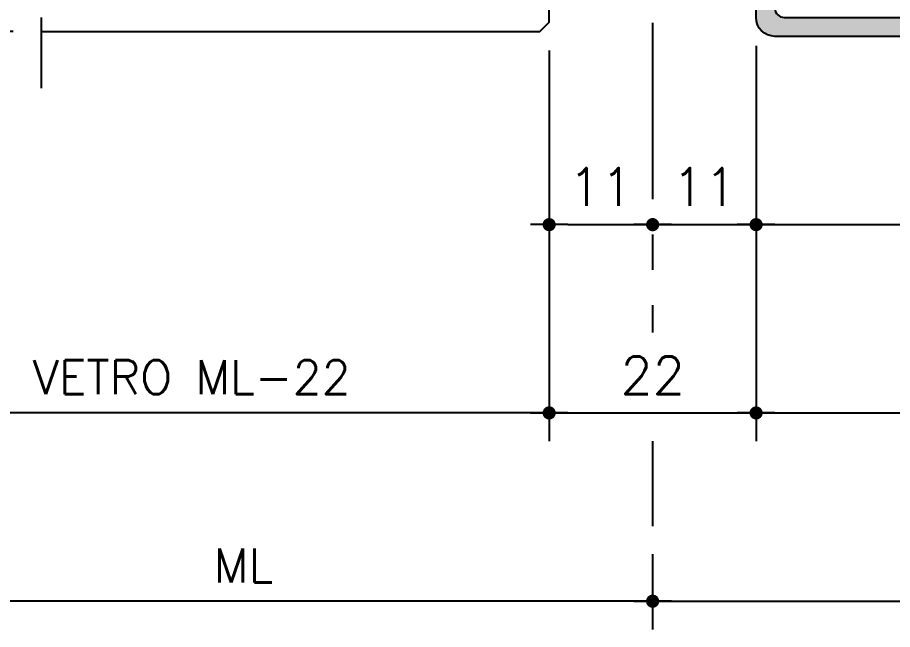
# Model space of a CAD drawing. Extents: x 0 to 1130, y -960 to 577.
# Drawn here: x 274.04 to 320.55, y -168.75 to -136.25 of the extents above; entities that cross this region are included whole.
import ezdxf

# ---------------------------------------------------------------- set-up
doc = ezdxf.new("R2010")
doc.units = 0
doc.header["$LTSCALE"] = 7.5
doc.header["$MEASUREMENT"] = 0
doc.linetypes.add('CENTER', pattern=[2, 1.25, -0.25, 0.25, -0.25])
doc.layers.get('0').update_dxf_attribs({"linetype": 'CONTINUOUS'})
doc.layers.get('DEFPOINTS').update_dxf_attribs({"linetype": 'CONTINUOUS'})
for name, color, linetype in [('ASSI', 1, 'CENTER'), ('FILL', 8, 'CONTINUOUS'), ('GROSSA', 4, 'CONTINUOUS'), ('QUOTE', 254, 'CONTINUOUS'), ('VETRO', 6, 'CONTINUOUS')]:
    doc.layers.add(name, color=color, linetype=linetype)
doc.styles.get("Standard").update_dxf_attribs({"font": 'romans.shx'})
doc.dimstyles.new('SCALA_1-2$0', dxfattribs={"dimtxt": 2, "dimasz": 1, "dimexe": 1.5, "dimexo": 1.5, "dimgap": 1, "dimtad": 3, "dimlfac": 2, "dimdsep": 46, "dimtxsty": 'Standard', "dimblk1": 'PUNTO', "dimblk2": 'PUNTO', "dimsah": 1, "dimcen": 0, "dimclrt": 2, "dimaunit": 1, "dimadec": 0, "dimazin": 0, "dimtfac": 0.7, "dimtmove": 0, "dimatfit": 3, "dimldrblk": 'PUNTO', "dimfxl": 1, "dimtolj": 2, "dimarcsym": 0})

# ---------------------------------------------------------------- blocks, each defined once
blk = doc.blocks.new('PUNTO')
blk.add_line((-1, 0), (1, 0))
at = {"const_width": 0.35}
blk.add_lwpolyline([(-0.1750000000000114, 0, 1), (0.1750000000000114, 0, 1)], format="xyb", close=True, dxfattribs=at)
blk = doc.blocks.new('*D97')
at = {"layer": 'DEFPOINTS', "color": 0, "transparency": 16777216}
for p in [(302.2974432438356, -136.4999999739425), (307.797437946257, -147.2500001941276), (307.797437946257, -147.2500001941276)]:
    blk.add_point(p, dxfattribs=at)
at = {"layer": 'QUOTE', "color": 0, "lineweight": -2, "transparency": 16777216}
for p, q in [((302.2974432438356, -137.9999999739425), (302.2974432438356, -148.7500001941276)), ((303.2974432438356, -147.2500001941276), (306.797437946257, -147.2500001941276))]:
    blk.add_line(p, q, dxfattribs=at)
at = {"layer": 'QUOTE', "color": 0, "lineweight": -2, "transparency": 16777216, "rotation": 180}
blk.add_blockref('PUNTO', (302.2974432438356, -147.2500001941276), dxfattribs=at)
at = {"layer": 'QUOTE', "color": 0, "lineweight": -2, "transparency": 16777216}
blk.add_blockref('PUNTO', (307.797437946257, -147.2500001941276), dxfattribs=at)
at = {"layer": 'QUOTE', "color": 2, "transparency": 16777216, "insert": (305.0474405950463, -145.2500001941276), "char_height": 2, "attachment_point": 5}
blk.add_mtext('\\A2;11', dxfattribs=at)
blk = doc.blocks.new('*D98')
at = {"layer": 'DEFPOINTS', "color": 0, "transparency": 16777216}
for p in [(313.2974432438364, -136.2500002707469), (302.2974432438356, -136.4999999739425), (313.2974432438364, -157.2500001941276)]:
    blk.add_point(p, dxfattribs=at)
at = {"layer": 'QUOTE', "color": 0, "lineweight": -2, "transparency": 16777216}
for p, q in [((302.2974432438356, -137.9999999739425), (302.2974432438356, -158.7500001941276)), ((313.2974432438364, -137.7500002707469), (313.2974432438364, -158.7500001941276)), ((303.2974432438356, -157.2500001941276), (312.2974432438364, -157.2500001941276))]:
    blk.add_line(p, q, dxfattribs=at)
at = {"layer": 'QUOTE', "color": 0, "lineweight": -2, "transparency": 16777216, "rotation": 180}
blk.add_blockref('PUNTO', (302.2974432438356, -157.2500001941276), dxfattribs=at)
at = {"layer": 'QUOTE', "color": 0, "lineweight": -2, "transparency": 16777216}
blk.add_blockref('PUNTO', (313.2974432438364, -157.2500001941276), dxfattribs=at)
at = {"layer": 'QUOTE', "color": 2, "transparency": 16777216, "insert": (307.797443243836, -155.2500001941276), "char_height": 2, "attachment_point": 5}
blk.add_mtext('\\A2;22', dxfattribs=at)
blk = doc.blocks.new('*D99')
at = {"layer": 'DEFPOINTS', "color": 0, "transparency": 16777216}
for p in [(302.2974432438359, -136.4999999739426), (265.2974432438364, -137.4249999739427), (265.2974432438364, -157.2500001941276)]:
    blk.add_point(p, dxfattribs=at)
at = {"layer": 'QUOTE', "color": 0, "lineweight": -2, "transparency": 16777216}
for p, q in [((302.2974432438359, -137.9999999739426), (302.2974432438359, -158.7500001941276)), ((301.2974432438359, -157.2500001941276), (265.2974432438364, -157.2500001941276))]:
    blk.add_line(p, q, dxfattribs=at)
blk.add_blockref('PUNTO', (302.2974432438359, -157.2500001941276), dxfattribs=at)
at = {"layer": 'QUOTE', "color": 2, "transparency": 16777216, "insert": (283.2974432438361, -155.3500001941275), "char_height": 1.8, "attachment_point": 5}
blk.add_mtext('\\A2;VETRO ML-22', dxfattribs=at)
blk = doc.blocks.new('_None')
blk = doc.blocks.new('*D100')
at = {"layer": 'DEFPOINTS', "color": 0, "transparency": 16777216}
for p in [(265.2974432438364, -137.4249999739427), (307.797437946257, -163.2542606269963), (265.2974432438364, -167.2500001941276)]:
    blk.add_point(p, dxfattribs=at)
at = {"layer": 'QUOTE', "color": 0, "lineweight": -2, "transparency": 16777216}
for p, q in [((307.797437946257, -164.7542606269963), (307.797437946257, -168.7500001941276)), ((306.797437946257, -167.2500001941276), (265.2974432438364, -167.2500001941276))]:
    blk.add_line(p, q, dxfattribs=at)
blk.add_blockref('PUNTO', (307.797437946257, -167.2500001941276), dxfattribs=at)
at = {"layer": 'QUOTE', "color": 2, "transparency": 16777216, "insert": (286.0474405950467, -165.3500001941275), "char_height": 1.8, "attachment_point": 5}
blk.add_mtext('\\A2;ML', dxfattribs=at)
blk = doc.blocks.new('*D110')
at = {"layer": 'DEFPOINTS', "color": 0, "transparency": 16777216}
for p in [(275.2974432438364, -122.2499999739428), (265.2974432438365, -136.9999999739427), (275.2974432438364, -136.9999999739427)]:
    blk.add_point(p, dxfattribs=at)
at = {"layer": 'QUOTE', "color": 0, "lineweight": -2, "transparency": 16777216}
for p, q in [((273.7974432438364, -122.2499999739428), (263.7974432438364, -122.2499999739428)), ((265.2974432438364, -123.2499999739428), (265.2974432438365, -135.9999999739427)), ((273.7974432438364, -136.9999999739427), (263.7974432438365, -136.9999999739427))]:
    blk.add_line(p, q, dxfattribs=at)
for p, rotation in [((265.2974432438364, -122.2499999739428), 90), ((265.2974432438365, -136.9999999739427), 270)]:
    blk.add_blockref('PUNTO', p, dxfattribs=dict(at, rotation=rotation))
at = {"layer": 'QUOTE', "color": 2, "transparency": 16777216, "insert": (263.2974432438364, -129.6249999739428), "char_height": 2, "attachment_point": 5, "rotation": 90}
blk.add_mtext('\\A2;30', dxfattribs=at)
blk = doc.blocks.new('*D73')
at = {"layer": 'DEFPOINTS', "color": 0, "transparency": 16777216}
for p in [(313.2974432438364, -136.2500002707469), (307.797437946257, -147.2500001941276), (313.2974432438364, -147.2500001941276)]:
    blk.add_point(p, dxfattribs=at)
at = {"layer": 'QUOTE', "color": 0, "lineweight": -2, "transparency": 16777216}
for p, q in [((313.2974432438364, -137.7500002707469), (313.2974432438364, -148.7500001941276)), ((308.797437946257, -147.2500001941276), (312.2974432438364, -147.2500001941276))]:
    blk.add_line(p, q, dxfattribs=at)
at = {"layer": 'QUOTE', "color": 0, "lineweight": -2, "transparency": 16777216, "rotation": 180}
blk.add_blockref('PUNTO', (307.797437946257, -147.2500001941276), dxfattribs=at)
at = {"layer": 'QUOTE', "color": 0, "lineweight": -2, "transparency": 16777216}
blk.add_blockref('PUNTO', (313.2974432438364, -147.2500001941276), dxfattribs=at)
at = {"layer": 'QUOTE', "color": 2, "transparency": 16777216, "insert": (310.5474405950467, -145.2500001941276), "char_height": 2, "attachment_point": 5}
blk.add_mtext('\\A2;11', dxfattribs=at)
blk = doc.blocks.new('*D79')
at = {"layer": 'DEFPOINTS', "color": 0, "transparency": 16777216}
for p in [(416.2974432438364, -99.37500019412806), (313.2974432438364, -136.2500002707469), (416.2974432438364, -157.2500001941274)]:
    blk.add_point(p, dxfattribs=at)
at = {"layer": 'QUOTE', "color": 0, "lineweight": -2, "transparency": 16777216}
for p, q in [((313.2974432438364, -137.7500002707469), (313.2974432438364, -158.7500001941274)), ((314.2974432438364, -157.2500001941274), (416.2974432438364, -157.2500001941274))]:
    blk.add_line(p, q, dxfattribs=at)
at = {"layer": 'QUOTE', "color": 0, "lineweight": -2, "transparency": 16777216, "rotation": 180}
blk.add_blockref('PUNTO', (313.2974432438364, -157.2500001941274), dxfattribs=at)
at = {"layer": 'QUOTE', "color": 2, "transparency": 16777216, "insert": (365.2974432438364, -155.3500001941274), "char_height": 1.8, "attachment_point": 5}
blk.add_mtext('\\A2;TELAIO ML-60', dxfattribs=at)
blk = doc.blocks.new('*D80')
at = {"layer": 'DEFPOINTS', "color": 0, "transparency": 16777216}
for p in [(416.2974432438364, -102.3750001941281), (307.7974379462571, -166.2542606269962), (416.2974432438364, -167.2500001941274)]:
    blk.add_point(p, dxfattribs=at)
at = {"layer": 'QUOTE', "color": 0, "lineweight": -2, "transparency": 16777216}
for p, q in [((308.7974379462571, -167.2500001941274), (416.2974432438364, -167.2500001941274)), ((307.7974379462571, -167.7542606269962), (307.7974379462571, -168.7500001941274))]:
    blk.add_line(p, q, dxfattribs=at)
at = {"layer": 'QUOTE', "color": 0, "lineweight": -2, "transparency": 16777216, "rotation": 180}
blk.add_blockref('PUNTO', (307.7974379462571, -167.2500001941274), dxfattribs=at)
at = {"layer": 'QUOTE', "color": 2, "transparency": 16777216, "insert": (362.5474405950467, -165.3500001941274), "char_height": 1.8, "attachment_point": 5}
blk.add_mtext('\\A2;ML', dxfattribs=at)
blk = doc.blocks.new('*D87')
at = {"layer": 'DEFPOINTS', "color": 0, "transparency": 16777216}
for p in [(355.798307553184, -99.25012914015034), (313.2974432438364, -136.2500002707469), (355.798307553184, -147.2499999739426)]:
    blk.add_point(p, dxfattribs=at)
at = {"layer": 'QUOTE', "color": 0, "lineweight": -2, "transparency": 16777216}
for p, q in [((355.798307553184, -100.7501291401503), (355.798307553184, -148.7499999739426)), ((313.2974432438364, -137.7500002707469), (313.2974432438364, -148.7499999739426)), ((314.2974432438364, -147.2499999739426), (354.798307553184, -147.2499999739426))]:
    blk.add_line(p, q, dxfattribs=at)
at = {"layer": 'QUOTE', "color": 0, "lineweight": -2, "transparency": 16777216, "rotation": 180}
blk.add_blockref('PUNTO', (313.2974432438364, -147.2499999739426), dxfattribs=at)
at = {"layer": 'QUOTE', "color": 0, "lineweight": -2, "transparency": 16777216}
blk.add_blockref('PUNTO', (355.798307553184, -147.2499999739426), dxfattribs=at)
at = {"layer": 'QUOTE', "color": 2, "transparency": 16777216, "insert": (334.5478753985102, -145.2499999739426), "char_height": 2, "attachment_point": 5}
blk.add_mtext('\\A2;85', dxfattribs=at)

msp = doc.modelspace()

# ---------------------------------------------------------------- hatches: boundary and pattern name
at = {"layer": 'FILL'}
h = msp.add_hatch(color=256, dxfattribs=at)
edge = h.paths.add_edge_path()
edge.add_arc((314.2974432438364, -136.2500002707469), 1, 180, 270, ccw=False)
edge.add_line((313.2974432438364, -136.2500002707469), (313.2974432438364, -126.0000002707469))
edge.add_line((313.2974432438364, -126.0000002707469), (314.2974432438364, -126.0000002707469))
edge.add_line((314.2974432438364, -126.0000002707469), (314.2974432438364, -135.7500002707469))
edge.add_arc((314.7974432438364, -135.7500002707469), 0.5, 180, 270)
edge.add_line((314.7974432438364, -136.2500002707469), (332.2974432438364, -136.2500002707467))
edge.add_arc((332.2974432438364, -135.7500002707467), 0.5, 270, 360)
edge.add_line((332.7974432438364, -135.7500002707467), (332.7974432438364, -100.5001291401503))
edge.add_line((332.7974432438364, -100.5001291401503), (333.7974432438364, -100.5001291401503))
edge.add_line((333.7974432438364, -100.5001291401503), (333.7974432438364, -136.2500002707467))
edge.add_arc((332.7974432438364, -136.2500002707467), 1, -90, 0, ccw=False)
edge.add_line((332.7974432438364, -137.2500002707467), (314.2974432438364, -137.2500002707469))

# ---------------------------------------------------------------- linework, layer by layer
at = {"layer": 'ASSI'}
for p, q in [((275.2974428199464, -61.2500002707468), (275.2974428199464, -139.9990042349889)), ((307.7974432438364, -61.52435653380076), (307.7974432438364, -152.9756440076929)), ((307.7974379462571, -158.7560556335951), (307.7974379462571, -163.2542606269963))]:
    msp.add_line(p, q, dxfattribs=at)
at = {"layer": 'GROSSA'}
msp.add_lwpolyline([(314.2974432438364, -137.2500002707469, -0.414213562373095), (313.2974432438364, -136.2500002707469), (313.2974432438364, -126.0000002707469), (314.2974432438364, -126.0000002707469), (314.2974432438364, -135.7500002707469, 0.414213562373095), (314.7974432438364, -136.2500002707469), (332.2974432438364, -136.2500002707467, 0.414213562373095), (332.7974432438364, -135.7500002707467), (332.7974432438364, -100.5001291401503), (333.7974432438364, -100.5001291401503), (333.7974432438364, -136.2500002707467, -0.414213562373095), (332.7974432438364, -137.2500002707467)], format="xyb", close=True, dxfattribs=at)
at = {"layer": 'VETRO'}
msp.add_lwpolyline([(275.2974428199464, -136.9999999739426), (301.7974432438359, -136.9999999739426), (302.2974432438359, -136.4999999739426), (302.2974432438359, -133.4999999739426), (301.7974432438363, -132.9999999739426), (275.2974428199464, -132.9999999739426)], dxfattribs=at)

# ---------------------------------------------------------------- dimensions: what is measured, and where the dimension line sits
at = {"layer": 'QUOTE'}
for base, p1, p2, picture, middle in [((355.798307553184, -147.2499999739426), (313.2974432438364, -136.2500002707469), (355.798307553184, -99.25012914015034), '*D87', (334.5478753985102, -145.2499999739426)), ((313.2974432438364, -157.2500001941276), (302.2974432438356, -136.4999999739425), (313.2974432438364, -136.2500002707469), '*D98', (307.797443243836, -155.2500001941276)), ((313.2974432438364, -147.2500001941276), (307.797437946257, -147.2500001941276), (313.2974432438364, -136.2500002707469), '*D73', (310.5474405950467, -145.2500001941276))]:
    dim = msp.add_linear_dim(base=base, p1=p1, p2=p2, dimstyle='SCALA_1-2$0', dxfattribs=at)
    dim.commit()
    dim.dimension.update_dxf_attribs({"geometry": picture, "text_midpoint": middle})
for base, p1, p2, text, override, picture, middle in [((416.2974432438364, -157.2500001941274), (313.2974432438364, -136.2500002707469), (416.2974432438364, -99.37500019412806), 'TELAIO ML-60', {"dimtxt": 1.8, "dimblk2": 'None', "dimse2": 1}, '*D79', (365.2974432438364, -155.3500001941274)), ((416.2974432438364, -167.2500001941274), (307.7974379462571, -166.2542606269962), (416.2974432438364, -102.3750001941281), 'ML', {"dimtxt": 1.8, "dimblk2": 'None', "dimse2": 1}, '*D80', (362.5474405950467, -165.3500001941274)), ((265.2974432438364, -157.2500001941276), (302.2974432438359, -136.4999999739426), (265.2974432438364, -137.4249999739427), 'VETRO ML-22', {"dimtxt": 1.8, "dimblk2": 'None', "dimse2": 1, "dimsd2": 0}, '*D99', (283.2974432438361, -155.3500001941275)), ((265.2974432438364, -167.2500001941276), (307.797437946257, -163.2542606269963), (265.2974432438364, -137.4249999739427), 'ML', {"dimtxt": 1.8, "dimblk2": 'None', "dimse2": 1}, '*D100', (286.0474405950467, -165.3500001941275))]:
    dim = msp.add_linear_dim(base=base, p1=p1, p2=p2, text=text, dimstyle='SCALA_1-2$0', override=override, dxfattribs=at)
    dim.commit()
    dim.dimension.update_dxf_attribs({"geometry": picture, "text_midpoint": middle})
dim = msp.add_linear_dim(base=(265.2974432438365, -136.9999999739427), p1=(275.2974432438363, -122.2499999739427), p2=(275.2974432438363, -136.9999999739426), angle=90, dimstyle='SCALA_1-2$0', override={"dimdec": 0}, dxfattribs=at)
dim.commit()
dim.dimension.update_dxf_attribs({"geometry": '*D110', "text_midpoint": (263.2974432438364, -129.6249999739428)})
dim = msp.add_linear_dim(base=(307.797437946257, -147.2500001941276), p1=(302.2974432438356, -136.4999999739425), p2=(307.797437946257, -147.2500001941276), dimstyle='SCALA_1-2$0', dxfattribs=at)
dim.commit()
dim.dimension.update_dxf_attribs({"geometry": '*D97', "text_midpoint": (305.0474405950463, -147.2500001941276), "dimtype": 160})

doc.saveas('drawing.dxf')
